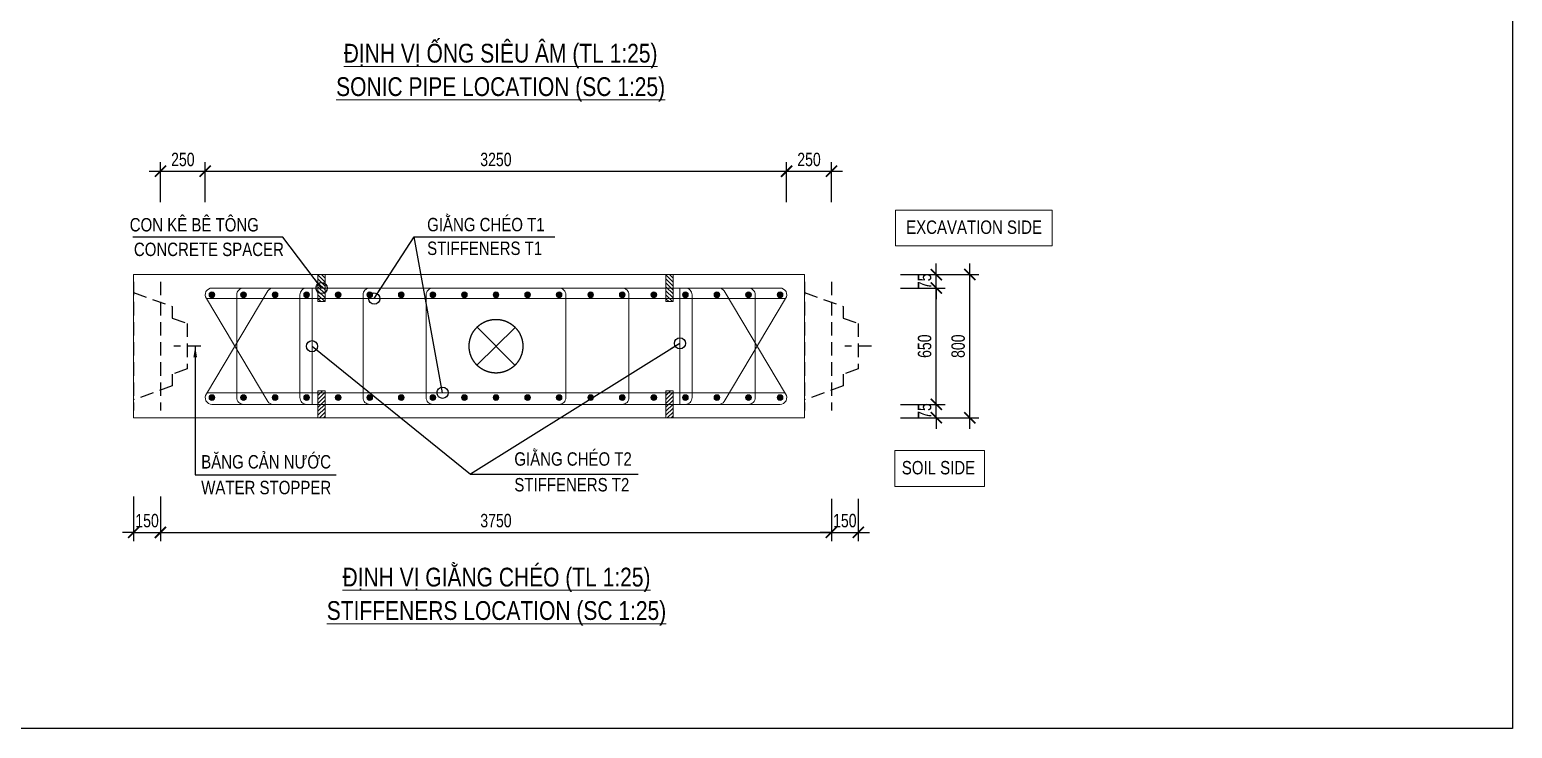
# Model space of a CAD drawing. Header units: millimetres. Extents: x 2746337 to 7547699, y -363432 to 15720.
# Drawn here: x 3114203 to 3147351, y -262419 to -246798 of the extents above; entities that cross this region are included whole.
import ezdxf
from ezdxf.enums import TextEntityAlignment as Align

# ---------------------------------------------------------------- set-up
doc = ezdxf.new("R2010")
doc.units = ezdxf.units.MM
doc.header["$LTSCALE"] = 1200
doc.header["$PDMODE"] = 3
doc.linetypes.add('CENTER', pattern=[2, 1.25, -0.25, 0.25, -0.25])
doc.linetypes.add('HIDDEN', pattern=[0.375, 0.25, -0.125])
for name, color, linetype, lineweight in [('5', 5, 'Continuous', 13), ('BOUND', 3, 'Continuous', 20), ('CWS', 8, 'HIDDEN', 9), ('ENOTE', 2, 'Continuous', 15), ('GRID', 74, 'CENTER', 15), ('K-THUOC', 1, 'Continuous', 18), ('LEADER', 8, 'Continuous', 9), ('MCT', 6, 'Continuous', 20), ('T2HI', 4, 'HIDDEN', 13), ('TEXTMA', 2, 'Continuous', 13), ('TEXTVN', 2, 'Continuous', 20), ('TIE', 4, 'Continuous', 13)]:
    doc.layers.add(name, color=color, linetype=linetype, lineweight=lineweight)
for name, color, linetype in [('CDC.04.HIDDEN', 8, 'HIDDEN'), ('CDC.11.NOTE', 8, 'Continuous'), ('MIE', 5, 'HIDDEN')]:
    doc.layers.add(name, color=color, linetype=linetype)
doc.styles.add('DB_Arial', font='arial.ttf', dxfattribs={"width": 0.8})
doc.styles.add('SMTEXT', font='arial.ttf', dxfattribs={"width": 0.75})
doc.dimstyles.new('BSV1-100', dxfattribs={"dimtxt": 300, "dimasz": 250, "dimexe": 200, "dimexo": 0, "dimgap": 108, "dimtad": 1, "dimdec": 0, "dimdsep": 46, "dimtxsty": 'SMTEXT', "dimblk": 'ARCHTICK', "dimcen": 100, "dimdle": 250, "dimclrd": 256, "dimclre": 256, "dimclrt": 1, "dimadec": 0, "dimazin": 0, "dimtfac": 1, "dimtdec": 0, "dimtix": 1, "dimtmove": 2, "dimatfit": 3, "dimfxl": 720, "dimfxlon": 1, "dimtolj": 1, "dimtzin": 0, "dimarcsym": 0})
doc.dimstyles.new('BSV25', dxfattribs={"dimtxt": 300, "dimasz": 250, "dimexe": 200, "dimexo": 0, "dimgap": 108, "dimtad": 1, "dimdec": 0, "dimlfac": 0.25, "dimdsep": 46, "dimtxsty": 'SMTEXT', "dimblk": 'ARCHTICK', "dimcen": 100, "dimdle": 250, "dimclrd": 256, "dimclre": 256, "dimclrt": 2, "dimadec": 0, "dimazin": 0, "dimtfac": 1, "dimtdec": 0, "dimtix": 1, "dimtmove": 2, "dimatfit": 3, "dimfxl": 800, "dimfxlon": 1, "dimtolj": 1, "dimtzin": 0, "dimarcsym": 0})

# ---------------------------------------------------------------- blocks, each defined once
blk = doc.blocks.new('cws800')
at = {"layer": 'CDC.04.HIDDEN'}
for p, q in [((-600, 1440), (-600, -1440)), ((0, 1440), (0, -1440))]:
    blk.add_line(p, q, dxfattribs=at)
for points in [[(0, 1200), (-860, 888), (-860, 627), (-1200, 507), (-1200, -507), (-860, -627), (-860, -888), (0, -1200)], [(-1500, 0), (-900, 0)]]:
    blk.add_lwpolyline(points, dxfattribs=at)
blk = doc.blocks.new('_ArchTick')
at = {"color": 0, "linetype": 'ByBlock', "const_width": 0.15}
blk.add_lwpolyline([(-0.5, -0.5), (0.5, 0.5)], dxfattribs=at)
blk = doc.blocks.new('*D1894')
at = {"layer": 'Defpoints', "color": 0, "transparency": 16777216}
for p in [(3116528, -255475), (3117128, -255315), (3117128, -258037)]:
    blk.add_point(p, dxfattribs=at)
at = {"layer": 'K-THUOC', "lineweight": -2, "transparency": 16777216}
for p, q in [((3116528, -257237), (3116528, -258237)), ((3117128, -257237), (3117128, -258237)), ((3116528, -258037), (3116278, -258037)), ((3116528, -258037), (3117128, -258037)), ((3117128, -258037), (3117378, -258037))]:
    blk.add_line(p, q, dxfattribs=at)
at = {"layer": 'K-THUOC', "lineweight": -2, "transparency": 16777216, "xscale": 250, "yscale": 250, "zscale": 250}
blk.add_blockref('_ArchTick', (3116528, -258037), dxfattribs=at)
at = {"layer": 'K-THUOC', "lineweight": -2, "transparency": 16777216, "xscale": 250, "yscale": 250, "zscale": 250, "rotation": 180}
blk.add_blockref('_ArchTick', (3117128, -258037), dxfattribs=at)
at = {"layer": 'K-THUOC', "color": 2, "transparency": 16777216, "insert": (3116828, -257776), "char_height": 300, "attachment_point": 5, "style": 'SMTEXT'}
blk.add_mtext('\\A1;150', dxfattribs=at)
blk = doc.blocks.new('*D1895')
at = {"layer": 'Defpoints', "color": 0, "transparency": 16777216}
for p in [(3132128, -257287), (3132728, -257287), (3132728, -258037)]:
    blk.add_point(p, dxfattribs=at)
at = {"layer": 'K-THUOC', "lineweight": -2, "transparency": 16777216}
for p, q in [((3132128, -257287), (3132128, -258237)), ((3132728, -257287), (3132728, -258237)), ((3132128, -258037), (3131878, -258037)), ((3132128, -258037), (3132728, -258037)), ((3132728, -258037), (3132978, -258037))]:
    blk.add_line(p, q, dxfattribs=at)
at = {"layer": 'K-THUOC', "lineweight": -2, "transparency": 16777216, "xscale": 250, "yscale": 250, "zscale": 250}
blk.add_blockref('_ArchTick', (3132128, -258037), dxfattribs=at)
at = {"layer": 'K-THUOC', "lineweight": -2, "transparency": 16777216, "xscale": 250, "yscale": 250, "zscale": 250, "rotation": 180}
blk.add_blockref('_ArchTick', (3132728, -258037), dxfattribs=at)
at = {"layer": 'K-THUOC', "color": 2, "transparency": 16777216, "insert": (3132428, -257776), "char_height": 300, "attachment_point": 5, "style": 'SMTEXT'}
blk.add_mtext('\\A1;150', dxfattribs=at)
blk = doc.blocks.new('*D1896')
at = {"layer": 'Defpoints', "color": 0, "transparency": 16777216}
for p in [(3118128, -249963), (3117128, -250654), (3118128, -250654)]:
    blk.add_point(p, dxfattribs=at)
at = {"layer": 'K-THUOC', "lineweight": -2, "transparency": 16777216}
for p, q in [((3117128, -250654), (3117128, -249763)), ((3118128, -250654), (3118128, -249763)), ((3116878, -249963), (3118378, -249963))]:
    blk.add_line(p, q, dxfattribs=at)
at = {"layer": 'K-THUOC', "lineweight": -2, "transparency": 16777216, "xscale": 250, "yscale": 250, "zscale": 250, "rotation": 180}
blk.add_blockref('_ArchTick', (3117128, -249963), dxfattribs=at)
at = {"layer": 'K-THUOC', "lineweight": -2, "transparency": 16777216, "xscale": 250, "yscale": 250, "zscale": 250}
blk.add_blockref('_ArchTick', (3118128, -249963), dxfattribs=at)
at = {"layer": 'K-THUOC', "color": 2, "transparency": 16777216, "insert": (3117628, -249702), "char_height": 300, "attachment_point": 5, "style": 'SMTEXT'}
blk.add_mtext('\\A1;250', dxfattribs=at)
blk = doc.blocks.new('*D1897')
at = {"layer": 'Defpoints', "color": 0, "transparency": 16777216}
for p in [(3131126, -249963), (3118128, -250654), (3131126, -250654)]:
    blk.add_point(p, dxfattribs=at)
at = {"layer": 'K-THUOC', "lineweight": -2, "transparency": 16777216}
for p, q in [((3118128, -250654), (3118128, -249763)), ((3131126, -250654), (3131126, -249763)), ((3117878, -249963), (3131376, -249963))]:
    blk.add_line(p, q, dxfattribs=at)
at = {"layer": 'K-THUOC', "lineweight": -2, "transparency": 16777216, "xscale": 250, "yscale": 250, "zscale": 250, "rotation": 180}
blk.add_blockref('_ArchTick', (3118128, -249963), dxfattribs=at)
at = {"layer": 'K-THUOC', "lineweight": -2, "transparency": 16777216, "xscale": 250, "yscale": 250, "zscale": 250}
blk.add_blockref('_ArchTick', (3131126, -249963), dxfattribs=at)
at = {"layer": 'K-THUOC', "color": 2, "transparency": 16777216, "insert": (3124627, -249702), "char_height": 300, "attachment_point": 5, "style": 'SMTEXT'}
blk.add_mtext('\\A1;3250', dxfattribs=at)
blk = doc.blocks.new('*D1898')
at = {"layer": 'Defpoints', "color": 0, "transparency": 16777216}
for p in [(3117128, -255315), (3132128, -257287), (3132128, -258037)]:
    blk.add_point(p, dxfattribs=at)
at = {"layer": 'K-THUOC', "lineweight": -2, "transparency": 16777216}
for p, q in [((3117128, -257237), (3117128, -258237)), ((3132128, -257287), (3132128, -258237)), ((3116878, -258037), (3132378, -258037))]:
    blk.add_line(p, q, dxfattribs=at)
at = {"layer": 'K-THUOC', "lineweight": -2, "transparency": 16777216, "xscale": 250, "yscale": 250, "zscale": 250, "rotation": 180}
blk.add_blockref('_ArchTick', (3117128, -258037), dxfattribs=at)
at = {"layer": 'K-THUOC', "lineweight": -2, "transparency": 16777216, "xscale": 250, "yscale": 250, "zscale": 250}
blk.add_blockref('_ArchTick', (3132128, -258037), dxfattribs=at)
at = {"layer": 'K-THUOC', "color": 2, "transparency": 16777216, "insert": (3124628, -257776), "char_height": 300, "attachment_point": 5, "style": 'SMTEXT'}
blk.add_mtext('\\A1;3750', dxfattribs=at)
blk = doc.blocks.new('*D1899')
at = {"layer": 'Defpoints', "color": 0, "transparency": 16777216}
for p in [(3132128, -249963), (3131126, -250654), (3132128, -250654)]:
    blk.add_point(p, dxfattribs=at)
at = {"layer": 'K-THUOC', "lineweight": -2, "transparency": 16777216}
for p, q in [((3131126, -250654), (3131126, -249763)), ((3132128, -250654), (3132128, -249763)), ((3130876, -249963), (3132378, -249963))]:
    blk.add_line(p, q, dxfattribs=at)
at = {"layer": 'K-THUOC', "lineweight": -2, "transparency": 16777216, "xscale": 250, "yscale": 250, "zscale": 250, "rotation": 180}
blk.add_blockref('_ArchTick', (3131126, -249963), dxfattribs=at)
at = {"layer": 'K-THUOC', "lineweight": -2, "transparency": 16777216, "xscale": 250, "yscale": 250, "zscale": 250}
blk.add_blockref('_ArchTick', (3132128, -249963), dxfattribs=at)
at = {"layer": 'K-THUOC', "color": 2, "transparency": 16777216, "insert": (3131627, -249702), "char_height": 300, "attachment_point": 5, "style": 'SMTEXT'}
blk.add_mtext('\\A1;250', dxfattribs=at)
blk = doc.blocks.new('mct1')
at = {"lineweight": 9}
h = blk.add_hatch(color=256, dxfattribs=at)
h.dxf.hatch_style = 1
h.paths.add_polyline_path([(-16, 0, 1), (16, 0, 1)])
blk.add_circle((0, 0), 16, dxfattribs=at)
blk = doc.blocks.new('sp')
at = {"layer": '5', "lineweight": 20}
h = blk.add_hatch(dxfattribs=at)
h.set_pattern_fill('ANSI31', color=256, scale=500)
h.set_pattern_definition([(45, (0, 0), (-44.194, 44.194), [])])
h.paths.add_polyline_path([(80, 300), (-80, 300), (-80, -300), (80, -300)])
blk.add_lwpolyline([(-80, -300), (80, -300), (80, 300), (-80, 300)], close=True, dxfattribs=at)
blk = doc.blocks.new('*D1900')
at = {"layer": 'Defpoints', "color": 0, "transparency": 16777216}
for p in [(3133723, -252275), (3135223, -252275), (3133723, -255475)]:
    blk.add_point(p, dxfattribs=at)
at = {"layer": 'K-THUOC', "lineweight": -2, "transparency": 16777216}
for p, q in [((3135223, -255725), (3135223, -252025)), ((3134423, -252275), (3135423, -252275)), ((3134423, -255475), (3135423, -255475))]:
    blk.add_line(p, q, dxfattribs=at)
at = {"layer": 'K-THUOC', "lineweight": -2, "transparency": 16777216, "xscale": 250, "yscale": 250, "zscale": 250}
for p, rotation in [((3135223, -252275), 90), ((3135223, -255475), 270)]:
    blk.add_blockref('_ArchTick', p, dxfattribs=dict(at, rotation=rotation))
at = {"layer": 'K-THUOC', "color": 2, "transparency": 16777216, "insert": (3134962, -253875), "char_height": 300, "attachment_point": 5, "rotation": 90, "style": 'SMTEXT'}
blk.add_mtext('\\A1;800', dxfattribs=at)
blk = doc.blocks.new('*D1901')
at = {"layer": 'Defpoints', "color": 0, "transparency": 16777216}
for p in [(3133723, -255175), (3134473, -255175), (3133365, -255475)]:
    blk.add_point(p, dxfattribs=at)
at = {"layer": 'K-THUOC', "lineweight": -2, "transparency": 16777216}
for p, q in [((3133723, -255175), (3134673, -255175)), ((3134473, -255175), (3134473, -254925)), ((3134473, -255475), (3134473, -255175)), ((3133673, -255475), (3134673, -255475)), ((3134473, -255475), (3134473, -255725))]:
    blk.add_line(p, q, dxfattribs=at)
at = {"layer": 'K-THUOC', "lineweight": -2, "transparency": 16777216, "xscale": 250, "yscale": 250, "zscale": 250}
for p, rotation in [((3134473, -255175), 270), ((3134473, -255475), 90)]:
    blk.add_blockref('_ArchTick', p, dxfattribs=dict(at, rotation=rotation))
at = {"layer": 'K-THUOC', "color": 2, "transparency": 16777216, "insert": (3134212, -255325), "char_height": 300, "attachment_point": 5, "rotation": 90, "style": 'SMTEXT'}
blk.add_mtext('\\A1;75', dxfattribs=at)
blk = doc.blocks.new('*D1902')
at = {"layer": 'Defpoints', "color": 0, "transparency": 16777216}
for p in [(3133365, -252575), (3134473, -252575), (3133365, -255175)]:
    blk.add_point(p, dxfattribs=at)
at = {"layer": 'K-THUOC', "lineweight": -2, "transparency": 16777216}
for p, q in [((3133673, -252575), (3134673, -252575)), ((3134473, -255425), (3134473, -252325)), ((3133673, -255175), (3134673, -255175))]:
    blk.add_line(p, q, dxfattribs=at)
at = {"layer": 'K-THUOC', "lineweight": -2, "transparency": 16777216, "xscale": 250, "yscale": 250, "zscale": 250}
for p, rotation in [((3134473, -252575), 90), ((3134473, -255175), 270)]:
    blk.add_blockref('_ArchTick', p, dxfattribs=dict(at, rotation=rotation))
at = {"layer": 'K-THUOC', "color": 2, "transparency": 16777216, "insert": (3134212, -253875), "char_height": 300, "attachment_point": 5, "rotation": 90, "style": 'SMTEXT'}
blk.add_mtext('\\A1;650', dxfattribs=at)
blk = doc.blocks.new('*D1903')
at = {"layer": 'Defpoints', "color": 0, "transparency": 16777216}
for p in [(3133365, -252275), (3133365, -252575), (3134473, -252275)]:
    blk.add_point(p, dxfattribs=at)
at = {"layer": 'K-THUOC', "lineweight": -2, "transparency": 16777216}
for p, q in [((3134473, -252275), (3134473, -252025)), ((3133673, -252275), (3134673, -252275)), ((3133673, -252575), (3134673, -252575)), ((3134473, -252575), (3134473, -252275)), ((3134473, -252575), (3134473, -252825))]:
    blk.add_line(p, q, dxfattribs=at)
at = {"layer": 'K-THUOC', "lineweight": -2, "transparency": 16777216, "xscale": 250, "yscale": 250, "zscale": 250}
for p, rotation in [((3134473, -252275), 270), ((3134473, -252575), 90)]:
    blk.add_blockref('_ArchTick', p, dxfattribs=dict(at, rotation=rotation))
at = {"layer": 'K-THUOC', "color": 2, "transparency": 16777216, "insert": (3134212, -252425), "char_height": 300, "attachment_point": 5, "rotation": 90, "style": 'SMTEXT'}
blk.add_mtext('\\A1;75', dxfattribs=at)
blk = doc.blocks.new('tremie')
at = {"layer": 'MIE', "color": 74, "ltscale": 1000}
for p, q in [((424, -424), (-424, 424)), ((424, 424), (-424, -424))]:
    blk.add_line(p, q, dxfattribs=at)
at = {"layer": 'MIE', "ltscale": 500}
blk.add_circle((0, 0), 600, dxfattribs=at)

msp = doc.modelspace()

# ---------------------------------------------------------------- linework, layer by layer
msp.add_lwpolyline([(3053834.1, -185266.4), (3147351.4, -185266.4), (3147351.4, -262418.8), (3053834.1, -262418.8)], close=True)
at = {"layer": 'BOUND'}
msp.add_lwpolyline([(3116527.6, -255475.1), (3131527.6, -255475.1), (3131527.6, -252275.1), (3116527.6, -252275.1)], close=True, dxfattribs=at)
at = {"layer": 'ENOTE'}
for points in [[(3133559.7, -250832.6), (3137059.7, -250832.6), (3137059.7, -251632.6), (3133559.7, -251632.6)], [(3133549, -256209.2), (3135549, -256209.2), (3135549, -257009.2), (3133549, -257009.2)]]:
    msp.add_lwpolyline(points, close=True, dxfattribs=at)
at = {"layer": 'T2HI', "color": 1, "ltscale": 1000}
for p, q in [((3120516.2, -252575.1), (3120516.2, -255175.1)), ((3128741.6, -252575.1), (3128741.6, -255175.1)), ((3118154.1, -252810.2), (3131103.7, -252810.2)), ((3118170.2, -254916.7), (3131089.7, -254916.7))]:
    msp.add_line(p, q, dxfattribs=at)
at = {"layer": 'TIE', "lineweight": 20}
for points in [[(3119649.4, -252575.1, 0.244599), (3119526.6, -252639), (3118154.8, -254939, 0.6069433), (3118277.6, -255175.1), (3130980.2, -255175.1, 0.6069433), (3131103, -254939), (3129731.3, -252639, 0.244599), (3129608.4, -252575.1)], [(3129608.4, -255175.1, 0.244599), (3129731.3, -255111.2), (3131103, -252811.2, 0.6069433), (3130980.2, -252575.1), (3118277.6, -252575.1, 0.6069433), (3118154.8, -252811.2), (3119526.6, -255111.2, 0.244599), (3119649.4, -255175.1)]]:
    msp.add_lwpolyline(points, format="xyb", dxfattribs=at)
at = {"layer": 'TIE'}
for points in [[(3119433.3, -255175.1), (3118983.3, -255175.1, -0.4142136), (3118833.3, -255025.1), (3118833.3, -252725.1, -0.4142136), (3118983.3, -252575.1), (3119433.3, -252575.1)], [(3120844.7, -255175.1), (3120394.7, -255175.1, -0.4142136), (3120244.7, -255025.1), (3120244.7, -252725.1, -0.4142136), (3120394.7, -252575.1), (3120844.7, -252575.1)], [(3122256.1, -255175.1), (3121806.1, -255175.1, -0.4142136), (3121656.1, -255025.1), (3121656.1, -252725.1, -0.4142136), (3121806.1, -252575.1), (3122256.1, -252575.1)], [(3123667.5, -255175.1), (3123217.5, -255175.1, -0.4142136), (3123067.5, -255025.1), (3123067.5, -252725.1, -0.4142136), (3123217.5, -252575.1), (3123667.5, -252575.1)], [(3125590.3, -255175.1), (3126040.3, -255175.1, 0.4142136), (3126190.3, -255025.1), (3126190.3, -252725.1, 0.4142136), (3126040.3, -252575.1), (3125590.3, -252575.1)], [(3127001.7, -255175.1), (3127451.7, -255175.1, 0.4142136), (3127601.7, -255025.1), (3127601.7, -252725.1, 0.4142136), (3127451.7, -252575.1), (3127001.7, -252575.1)], [(3128413.1, -255175.1), (3128863.1, -255175.1, 0.4142136), (3129013.1, -255025.1), (3129013.1, -252725.1, 0.4142136), (3128863.1, -252575.1), (3128413.1, -252575.1)], [(3129824.5, -255175.1), (3130274.5, -255175.1, 0.4142136), (3130424.5, -255025.1), (3130424.5, -252725.1, 0.4142136), (3130274.5, -252575.1), (3129824.5, -252575.1)]]:
    msp.add_lwpolyline(points, format="xyb", dxfattribs=at)

# ---------------------------------------------------------------- block references
at = {"layer": 'CWS', "xscale": -1}
for p in [(3116527.6, -253875.1), (3131527.6, -253875.1)]:
    msp.add_blockref('cws800', p, dxfattribs=at)
at = {"layer": 'ENOTE', "xscale": -1}
for p in [(3120728.5, -252575.1), (3128507.9, -252575.1)]:
    msp.add_blockref('sp', p, dxfattribs=at)
at = {"layer": 'ENOTE', "rotation": 180}
for p in [(3120728.5, -255175.1), (3128507.9, -255175.1)]:
    msp.add_blockref('sp', p, dxfattribs=at)
at = {"layer": 'GRID', "rotation": 269.672406155841}
msp.add_blockref('tremie', (3124628.9, -253875.1), dxfattribs=at)
at = {"layer": 'MCT', "xscale": -4, "yscale": 4, "zscale": 4, "rotation": 180}
for p in [(3118277.6, -252725.1), (3118983.3, -252725.1), (3119689, -252725.1), (3120394.7, -252725.1), (3121100.4, -252725.1), (3121806.1, -252725.1), (3122511.8, -252725.1), (3123217.5, -252725.1), (3123923.2, -252725.1), (3124628.9, -252725.1), (3125334.6, -252725.1), (3126040.3, -252725.1), (3126746, -252725.1), (3127451.7, -252725.1), (3128157.4, -252725.1), (3128863.1, -252725.1), (3129568.8, -252725.1), (3130274.5, -252725.1), (3130980.2, -252725.1)]:
    msp.add_blockref('mct1', p, dxfattribs=at)
at = {"layer": 'MCT', "xscale": 4, "yscale": 4, "zscale": 4}
for p in [(3118277.6, -255025.1), (3118983.3, -255025.1), (3119689, -255025.1), (3120394.7, -255025.1), (3121100.4, -255025.1), (3121806.1, -255025.1), (3122511.8, -255025.1), (3123217.5, -255025.1), (3123923.2, -255025.1), (3124628.9, -255025.1), (3125334.6, -255025.1), (3126040.3, -255025.1), (3126746, -255025.1), (3127451.7, -255025.1), (3128157.4, -255025.1), (3128863.1, -255025.1), (3129568.8, -255025.1), (3130274.5, -255025.1), (3130980.2, -255025.1)]:
    msp.add_blockref('mct1', p, dxfattribs=at)

# ---------------------------------------------------------------- texts
at = {"layer": 'TEXTMA', "style": 'DB_Arial', "width": 0.8}
for s, p in [('BĂNG CẢN NƯỚC', (3118038.9, -256610.1)), ('WATER STOPPER', (3118038.9, -257185.1))]:
    msp.add_text(s, height=300, rotation=360, dxfattribs=at).set_placement(p)
at = {"layer": 'TEXTVN', "style": 'DB_Arial', "width": 0.8}
for s, p in [('%%UĐỊNH VỊ ỐNG SIÊU ÂM (TL 1:25)', (3124732.1, -247324.2)), ('%%USONIC PIPE LOCATION (SC 1:25)', (3124732.1, -248124.2)), ('%%UĐỊNH VỊ GIẰNG CHÉO (TL 1:25)', (3124640.1, -259037)), ('%%USTIFFENERS LOCATION (SC 1:25)', (3124640.1, -259837))]:
    msp.add_text(s, height=420, rotation=360, dxfattribs=at).set_placement(p, align=Align.MIDDLE)
for s, p in [('CON KÊ BÊ TÔNG', (3116440.6, -251310.3)), ('GIẰNG CHÉO T1', (3123090, -251306.1)), (' CONCRETE SPACER', (3116440.6, -251860.3)), ('STIFFENERS T1', (3123090, -251836.1)), ('GIẰNG CHÉO T2', (3125038.7, -256547)), ('STIFFENERS T2', (3125038.7, -257122))]:
    msp.add_text(s, height=300, rotation=360, dxfattribs=at).set_placement(p)
msp.add_text('EXCAVATION SIDE', height=300, dxfattribs=at).set_placement((3133798.9, -251364.3))
msp.add_text('SOIL SIDE', height=300, dxfattribs=at).set_placement((3135341.2, -256740.8), align=Align.RIGHT)

# ---------------------------------------------------------------- dimensions: what is measured, and where the dimension line sits
at = {"layer": 'K-THUOC'}
for base, p1, p2, picture, middle in [((3118127.6, -249963.4), (3117127.6, -250654.5), (3118127.6, -250654.5), '*D1896', (3117627.6, -249702.2)), ((3131126.2, -249963.4), (3118127.6, -250654.5), (3131126.2, -250654.5), '*D1897', (3124626.9, -249702.1)), ((3132127.6, -249963.4), (3131126.2, -250654.5), (3132127.6, -250654.5), '*D1899', (3131626.9, -249702.2)), ((3117127.6, -258037), (3116527.6, -255475.1), (3117127.6, -255315.3), '*D1894', (3116827.6, -257775.8)), ((3132127.6, -258037), (3117127.6, -255315.3), (3132127.6, -257287), '*D1898', (3124627.6, -257775.7)), ((3132727.6, -258037), (3132127.6, -257287), (3132727.6, -257287), '*D1895', (3132427.6, -257775.8))]:
    dim = msp.add_linear_dim(base=base, p1=p1, p2=p2, dimstyle='BSV25', dxfattribs=at)
    dim.commit()
    dim.dimension.update_dxf_attribs({"geometry": picture, "text_midpoint": middle})
for base, p1, p2, picture, middle in [((3134472.9, -252275.1), (3133364.9, -252575.1), (3133364.9, -252275.1), '*D1903', (3134212.4, -252425.1)), ((3135222.9, -252275.1), (3133722.9, -255475.1), (3133722.9, -252275.1), '*D1900', (3134961.8, -253875.1)), ((3134472.9, -252575.1), (3133364.9, -255175.1), (3133364.9, -252575.1), '*D1902', (3134211.8, -253875.1)), ((3134472.9, -255175.1), (3133364.9, -255475.1), (3133722.9, -255175.1), '*D1901', (3134212.4, -255325.1))]:
    dim = msp.add_linear_dim(base=base, p1=p1, p2=p2, angle=90, dimstyle='BSV25', dxfattribs=at)
    dim.commit()
    dim.dimension.update_dxf_attribs({"geometry": picture, "text_midpoint": middle})

# ---------------------------------------------------------------- leaders
at = {"layer": 'CDC.11.NOTE'}
msp.add_leader([(3117904.5, -253875.1), (3117904.5, -256750.5), (3121057.9, -256750.5)], dimstyle='BSV1-100', override={"dimgap": 108, "dimtad": 0}, dxfattribs=at)
at = {"layer": 'LEADER'}
for points in [[(3120728.5, -252575.1), (3119860.2, -251439.9), (3116511.7, -251439.9)], [(3121906.2, -252810.2), (3122797.7, -251430.2), (3125943.7, -251430.2)], [(3123433.7, -254916.7), (3122797.7, -251430.2), (3125943.7, -251430.2)], [(3120516.2, -253875.1), (3124055.2, -256739), (3127807.4, -256739)], [(3128741.6, -253812), (3124055.2, -256739)]]:
    msp.add_leader(points, dimstyle='BSV25', override={"dimldrblk": 'Origin'}, dxfattribs=at)

doc.saveas('drawing.dxf')
